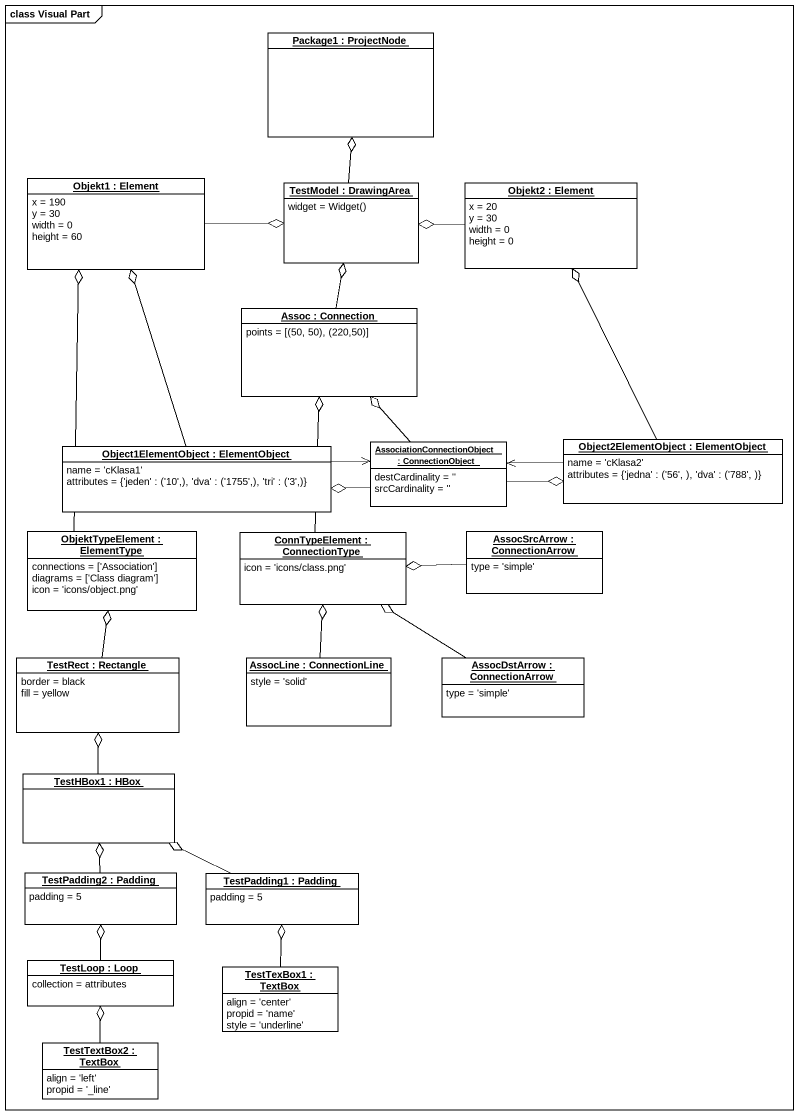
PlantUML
@startuml
mainframe class Visual Part
hide circle
hide empty members
object "Package1 : ProjectNode" as Package1
object "Objekt1 : Element" as Objekt1 {
  x = 190
  y = 30
  width = 0
  height = 60
}
object "TestModel : DrawingArea" as TestModel {
  widget = Widget()
}
object "Objekt2 : Element" as Objekt2 {
  x = 20
  y = 30
  width = 0
  height = 0
}
object "Assoc : Connection" as Assoc {
  points = [(50, 50), (220,50)]
}
object "Object1ElementObject : ElementObject" as Object1ElementObject {
  name = 'cKlasa1'
  attributes = {'jeden' : ('10',), 'dva' : ('1755',), 'tri' : ('3',)}
}
object "AssociationConnectionObject : ConnectionObject" as AssociationConnectionObject {
  destCardinality = ''
  srcCardinality = ''
}
object "Object2ElementObject : ElementObject" as Object2ElementObject {
  name = 'cKlasa2'
  attributes = {'jedna' : ('56', ), 'dva' : ('788', )}
}
object "ObjektTypeElement : ElementType" as ObjektTypeElement {
  connections = ['Association']
  diagrams = ['Class diagram']
  icon = 'icons/object.png'
}
object "ConnTypeElement : ConnectionType" as ConnTypeElement {
  icon = 'icons/class.png'
}
object "AssocSrcArrow : ConnectionArrow" as AssocSrcArrow {
  type = 'simple'
}
object "TestRect : Rectangle" as TestRect {
  border = black
  fill = yellow
}
object "AssocLine : ConnectionLine" as AssocLine {
  style = 'solid'
}
object "AssocDstArrow : ConnectionArrow" as AssocDstArrow {
  type = 'simple'
}
object "TestHBox1 : HBox" as TestHBox1
object "TestPadding2 : Padding" as TestPadding2 {
  padding = 5
}
object "TestPadding1 : Padding" as TestPadding1 {
  padding = 5
}
object "TestLoop : Loop" as TestLoop {
  collection = attributes
}
object "TestTexBox1 : TextBox" as TestTexBox1 {
  align = 'center'
  propid = 'name'
  style = 'underline'
}
object "TestTextBox2 : TextBox" as TestTextBox2 {
  align = 'left'
  propid = '_line'
}
Objekt1 -right-o TestModel
TestModel -up-o Package1
Objekt2 -left-o TestModel
Assoc -up-o TestModel
Object1ElementObject -up-o Objekt1
Object1ElementObject -right-> AssociationConnectionObject
AssociationConnectionObject -up-o Assoc
AssociationConnectionObject -left-o Object1ElementObject
AssociationConnectionObject -right-o Object2ElementObject
Object2ElementObject -up-o Objekt2
Object2ElementObject -left-> AssociationConnectionObject
ObjektTypeElement -up-o Objekt1
ConnTypeElement -up-o Assoc
AssocSrcArrow -left-o ConnTypeElement
TestRect -up-o ObjektTypeElement
AssocLine -up-o ConnTypeElement
AssocDstArrow -up-o ConnTypeElement
TestHBox1 -up-o TestRect
TestPadding2 -up-o TestHBox1
TestPadding1 -left-o TestHBox1
TestLoop -up-o TestPadding2
TestTexBox1 -up-o TestPadding1
TestTextBox2 -up-o TestLoop
@enduml
